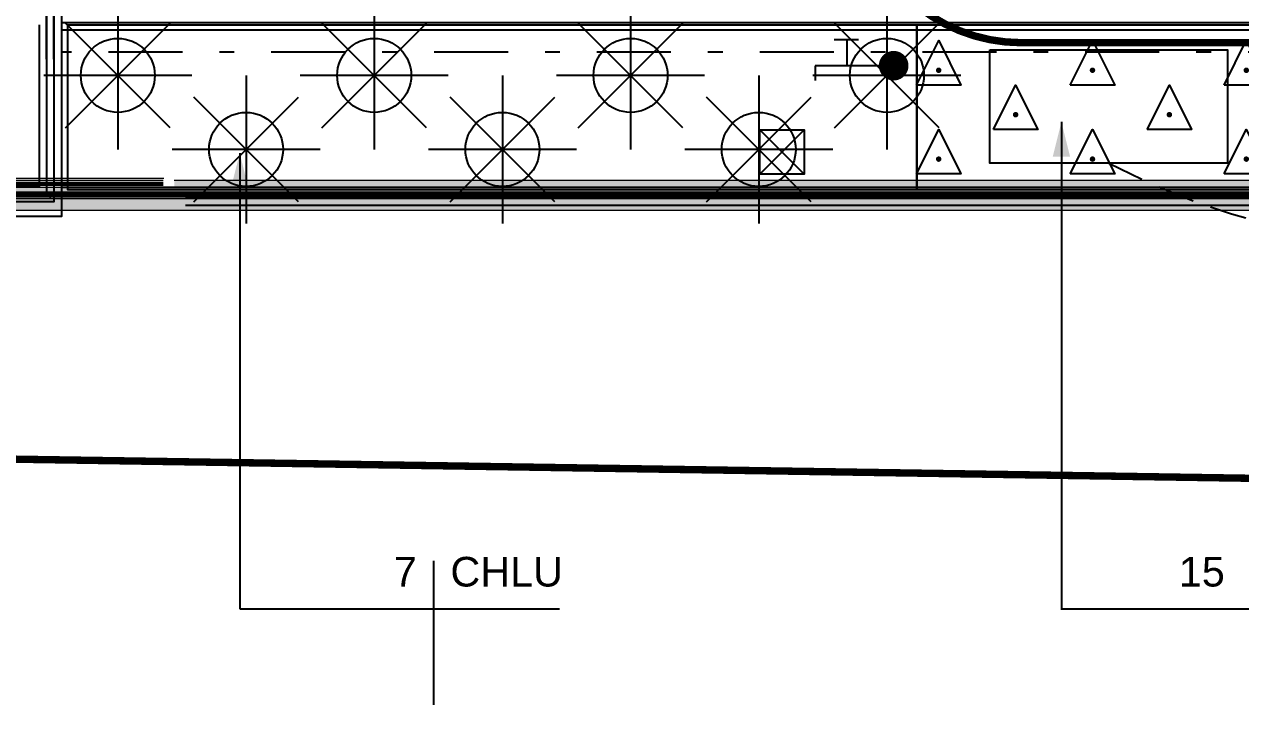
# Model space of a CAD drawing. Extents: x -14.2 to 52.3, y 2.5 to 90.9.
# Drawn here: x 16.13 to 24.35, y 2.48 to 7.08 of the extents above; entities that cross this region are included whole.
import ezdxf
from ezdxf.enums import TextEntityAlignment as Align

# ---------------------------------------------------------------- set-up
doc = ezdxf.new("R2010")
doc.units = 0
for name, pattern in [('limpo_PINI-PSG-PE-0102-LAZ-R00$0$DAA_Traço Ponto', [10, 5, -2.5, 0, -2.5]), ('limpo_PINI-PSG-PE-0102-LAZ-R00$0$DASHDOT', [1, 0.5, -0.25, 0, -0.25]), ('limpo_PINI-PSG-PE-0102-LAZ-R00$0$HIDDEN', [0.375, 0.25, -0.125])]:
    doc.linetypes.add(name, pattern=pattern)
for name, color, linetype in [('FOR_CONTROL', 2, 'Continuous'), ('LEGENDA', 2, 'Continuous'), ('limpo_PINI-PSG-PE-0102-LAZ-R00$0$PA_CAIX', 1, 'Continuous'), ('limpo_PINI-PSG-PE-0102-LAZ-R00$0$PA_EXTE_1', 1, 'Continuous'), ('limpo_PINI-PSG-PE-0102-LAZ-R00$0$PA_EXTE_3', 3, 'Continuous'), ('limpo_PINI-PSG-PE-0102-LAZ-R00$0$PA_HOLD_AR COND', 21, 'Continuous'), ('limpo_PINI-PSG-PE-0102-LAZ-R00$0$PA_INST HID', 162, 'Continuous'), ('limpo_PINI-PSG-PE-0102-LAZ-R00$0$PA_LIMI_TER', 32, 'limpo_PINI-PSG-PE-0102-LAZ-R00$0$DASHDOT'), ('limpo_PINI-PSG-PE-0102-LAZ-R00$0$PA_PROJ_I', 2, 'limpo_PINI-PSG-PE-0102-LAZ-R00$0$DASHDOT'), ('limpo_PINI-PSG-PE-0102-LAZ-R00$0$PA_PROJ_S_AUX', 212, 'limpo_PINI-PSG-PE-0102-LAZ-R00$0$HIDDEN'), ('limpo_PINI-PSG-PE-0102-LAZ-R00$0$QUADROS', 1, 'Continuous'), ('limpo_PINI-PSG-PE-0102-LAZ-R00$0$XR_ARQT', 7, 'Continuous'), ('limpo_PINI-PSG-PE-0102-LAZ-R00$0$XR_ELET', 31, 'Continuous'), ('PLANTIO1', 2, 'Continuous'), ('XR_ARQT', 7, 'Continuous')]:
    doc.layers.add(name, color=color, linetype=linetype)
for name, color, linetype, lineweight in [('limpo_PINI-PSG-PE-0102-LAZ-R00$0$A-DETL', 1, 'Continuous', 5), ('limpo_PINI-PSG-PE-0102-LAZ-R00$0$A-GLAZ-CURT', 52, 'Continuous', 5), ('limpo_PINI-PSG-PE-0102-LAZ-R00$0$A-GLAZ-CWMG', 1, 'Continuous', 5), ('limpo_PINI-PSG-PE-0102-LAZ-R00$0$A-WALL', 1, 'Continuous', 5), ('limpo_PINI-PSG-PE-0102-LAZ-R00$0$S-BEAM', 12, 'Continuous', 5), ('limpo_PINI-PSG-PE-0102-LAZ-R00$0$S-COLS', 52, 'Continuous', 5)]:
    doc.layers.add(name, color=color, linetype=linetype, lineweight=lineweight)
doc.layers.add('PA_VEGE_AUX2', color=6, linetype='Continuous', plot=False)
doc.styles.add('R80', font='arial.ttf', dxfattribs={"height": 0.2})

# ---------------------------------------------------------------- blocks, each defined once
blk = doc.blocks.new('limpo_PINI-PSG-PE-0102-LAZ-R00$0$PINI-EST-PE-1101-TQR-R20_rvt-1-5PPE_008_LAZER__P_A_0_09_')
at = {"layer": 'limpo_PINI-PSG-PE-0102-LAZ-R00$0$S-BEAM'}
h = blk.add_hatch(color=50, dxfattribs=at)
h.paths.add_polyline_path([(32600.3, -18300), (32968.7, -18300), (32964.4, -18219.8), (32904.2, -18222.5), (-4552.5, -18222.5), (-4561.3, -18300), (31654.2, -18300)])
h.paths.add_polyline_path([(32600.3, -18192.5), (32904.4, -18192.5), (32904.2, -18192.5), (31654.2, -18192.5)])
h.paths.add_polyline_path([(32904.2, -18177.5), (32962, -18174.9), (32958.1, -18100), (8741.9, -18100), (8741.9, -18148.3), (-2878.1, -18148.3), (-2878.1, -18100), (-4538.5, -18100), (-4547.3, -18177.5), (32600.3, -18177.5)])
at = {"layer": 'limpo_PINI-PSG-PE-0102-LAZ-R00$0$S-COLS'}
for points in [[(9415, -18100), (9415, -18099.8), (8816.9, -18100)], [(15545, -18100), (15545, -18099.8), (14945, -18100)]]:
    blk.add_hatch(color=10, dxfattribs=at).paths.add_polyline_path(points)
at = {"layer": 'limpo_PINI-PSG-PE-0102-LAZ-R00$0$S-BEAM', "color": 55, "lineweight": 18}
for p, q in [((32958.1, -18100), (8741.9, -18100)), ((-4561.3, -18300), (32968.7, -18300))]:
    blk.add_line(p, q, dxfattribs=at)
blk = doc.blocks.new('limpo_PINI-PSG-PE-0102-LAZ-R00$0$Parede básica _ DAA_GDC_VID_INFTY - ___-2044333-5PPE_008_LAZER__P_A_0_09_')
at = {"layer": 'limpo_PINI-PSG-PE-0102-LAZ-R00$0$A-WALL'}
for p, q in [((6654.2, -18192.5), (6654.2, -18177.5)), ((6654.2, -18177.5), (7904.2, -18177.5)), ((6654.2, -18222.5), (6654.2, -18207.5)), ((6654.2, -18222.5), (7904.2, -18222.5)), ((7904.2, -18177.5), (7904.2, -18192.5)), ((7904.2, -18207.5), (7904.2, -18222.5))]:
    blk.add_line(p, q, dxfattribs=at)
blk = doc.blocks.new('limpo_PINI-PSG-PE-0102-LAZ-R00$0$Parede básica _ DAA_GDC_VID_INFTY - ___-2044334-5PPE_008_LAZER__P_A_0_09_')
at = {"layer": 'limpo_PINI-PSG-PE-0102-LAZ-R00$0$A-WALL'}
for p, q in [((7904.2, -18192.5), (7904.2, -18177.5)), ((7904.2, -18177.5), (9154.2, -18177.5)), ((7904.2, -18222.5), (7904.2, -18207.5)), ((7904.2, -18222.5), (9154.2, -18222.5)), ((9154.2, -18177.5), (9154.2, -18192.5)), ((9154.2, -18207.5), (9154.2, -18222.5))]:
    blk.add_line(p, q, dxfattribs=at)
blk = doc.blocks.new('limpo_PINI-PSG-PE-0102-LAZ-R00$0$Parede básica _ DAA_GDC_VID_INFTY - ___-2044335-5PPE_008_LAZER__P_A_0_09_')
at = {"layer": 'limpo_PINI-PSG-PE-0102-LAZ-R00$0$A-WALL'}
for p, q in [((9154.2, -18192.5), (9154.2, -18177.5)), ((9154.2, -18177.5), (10404.2, -18177.5)), ((9154.2, -18222.5), (9154.2, -18207.5)), ((9154.2, -18222.5), (10404.2, -18222.5)), ((10404.2, -18177.5), (10404.2, -18192.5)), ((10404.2, -18207.5), (10404.2, -18222.5))]:
    blk.add_line(p, q, dxfattribs=at)
blk = doc.blocks.new('limpo_PINI-PSG-PE-0102-LAZ-R00$0$Parede básica _ DAA_GDC_VID_INFTY - ___-2044336-5PPE_008_LAZER__P_A_0_09_')
at = {"layer": 'limpo_PINI-PSG-PE-0102-LAZ-R00$0$A-WALL'}
for p, q in [((10404.2, -18192.5), (10404.2, -18177.5)), ((10404.2, -18177.5), (11654.2, -18177.5)), ((10404.2, -18222.5), (10404.2, -18207.5)), ((10404.2, -18222.5), (11654.2, -18222.5)), ((11654.2, -18177.5), (11654.2, -18192.5)), ((11654.2, -18207.5), (11654.2, -18222.5))]:
    blk.add_line(p, q, dxfattribs=at)
blk = doc.blocks.new('limpo_PINI-PSG-PE-0102-LAZ-R00$0$Parede básica _ DAA_GDC_VID_INFTY - ___-2044337-5PPE_008_LAZER__P_A_0_09_')
at = {"layer": 'limpo_PINI-PSG-PE-0102-LAZ-R00$0$A-WALL'}
for p, q in [((11654.2, -18192.5), (11654.2, -18177.5)), ((11654.2, -18177.5), (12904.2, -18177.5)), ((11654.2, -18222.5), (11654.2, -18207.5)), ((11654.2, -18222.5), (12904.2, -18222.5)), ((12904.2, -18177.5), (12904.2, -18192.5)), ((12904.2, -18207.5), (12904.2, -18222.5))]:
    blk.add_line(p, q, dxfattribs=at)
blk = doc.blocks.new('limpo_PINI-PSG-PE-0102-LAZ-R00$0$Parede básica _ DAA_GDC_VID_INFTY - ___-2044338-5PPE_008_LAZER__P_A_0_09_')
at = {"layer": 'limpo_PINI-PSG-PE-0102-LAZ-R00$0$A-WALL'}
for p, q in [((12904.2, -18192.5), (12904.2, -18177.5)), ((12904.2, -18177.5), (14154.2, -18177.5)), ((12904.2, -18222.5), (12904.2, -18207.5)), ((12904.2, -18222.5), (14154.2, -18222.5)), ((14154.2, -18177.5), (14154.2, -18192.5)), ((14154.2, -18207.5), (14154.2, -18222.5))]:
    blk.add_line(p, q, dxfattribs=at)
blk = doc.blocks.new('limpo_PINI-PSG-PE-0102-LAZ-R00$0$Parede básica _ DAA_GDC_VID_INFTY - ___-2044339-5PPE_008_LAZER__P_A_0_09_')
at = {"layer": 'limpo_PINI-PSG-PE-0102-LAZ-R00$0$A-WALL'}
for p, q in [((14154.2, -18192.5), (14154.2, -18177.5)), ((14154.2, -18177.5), (15404.2, -18177.5)), ((14154.2, -18222.5), (14154.2, -18207.5)), ((14154.2, -18222.5), (15404.2, -18222.5)), ((15404.2, -18177.5), (15404.2, -18192.5)), ((15404.2, -18207.5), (15404.2, -18222.5))]:
    blk.add_line(p, q, dxfattribs=at)
blk = doc.blocks.new('limpo_PINI-PSG-PE-0102-LAZ-R00$0$Parede básica _ DAA_GDC_VID_INFTY - ___-2044340-5PPE_008_LAZER__P_A_0_09_')
at = {"layer": 'limpo_PINI-PSG-PE-0102-LAZ-R00$0$A-WALL'}
for p, q in [((15404.2, -18192.5), (15404.2, -18177.5)), ((15404.2, -18177.5), (16654.2, -18177.5)), ((15404.2, -18222.5), (15404.2, -18207.5)), ((15404.2, -18222.5), (16654.2, -18222.5)), ((16654.2, -18177.5), (16654.2, -18192.5)), ((16654.2, -18207.5), (16654.2, -18222.5))]:
    blk.add_line(p, q, dxfattribs=at)
blk = doc.blocks.new('limpo_PINI-PSG-PE-0102-LAZ-R00$0$Montante retangular - 50 x 50-4339977-5PPE_008_LAZER__P_A_0_09_')
at = {"layer": 'limpo_PINI-PSG-PE-0102-LAZ-R00$0$A-GLAZ-CWMG'}
for p, q in [((-2878.1, -10099.8), (-2853.1, -10099.8)), ((-2803.1, -10099.8), (-933.1, -10099.8)), ((-933.1, -10149.8), (-2803.1, -10149.8))]:
    blk.add_line(p, q, dxfattribs=at)
blk = doc.blocks.new('limpo_PINI-PSG-PE-0102-LAZ-R00$0$A$C745163c0')
at = {"layer": 'limpo_PINI-PSG-PE-0102-LAZ-R00$0$A-DETL', "color": 1, "linetype": 'limpo_PINI-PSG-PE-0102-LAZ-R00$0$DAA_Traço Ponto'}
blk.add_line((8785.5, -14655), (26013.6, -14655), dxfattribs=at)
at = {"layer": 'limpo_PINI-PSG-PE-0102-LAZ-R00$0$A-DETL', "linetype": 'limpo_PINI-PSG-PE-0102-LAZ-R00$0$DAA_Traço Ponto'}
blk.add_arc((8785.5, -13535), 1120, 154.86788, 270, dxfattribs=at)
at = {"layer": 'limpo_PINI-PSG-PE-0102-LAZ-R00$0$A-WALL'}
blk.add_line((-8508.1, -15570), (2991.9, -15570), dxfattribs=at)
at = {"layer": 'limpo_PINI-PSG-PE-0102-LAZ-R00$0$A-WALL', "color": 170, "lineweight": 40}
for p, q in [((2986.9, -15603.3), (1116.9, -15603.3)), ((1116.9, -15613.3), (2986.9, -15613.3)), ((3474.2, -15677.5), (-4025.8, -15677.5)), ((974.2, -15692.5), (9724.2, -15692.5)), ((2224.2, -15692.5), (2224.2, -15677.5)), ((3474.2, -15692.5), (3474.2, -15677.5)), ((13474.2, -15677.5), (3474.2, -15677.5)), ((4724.2, -15692.5), (4724.2, -15677.5)), ((5974.2, -15692.5), (5974.2, -15677.5)), ((7224.2, -15692.5), (7224.2, -15677.5)), ((8474.2, -15692.5), (8474.2, -15677.5)), ((9724.2, -15692.5), (9724.2, -15677.5)), ((9724.2, -15692.5), (19724.2, -15692.5))]:
    blk.add_line(p, q, dxfattribs=at)
at = {"lineweight": 5}
blk.add_blockref('limpo_PINI-PSG-PE-0102-LAZ-R00$0$PINI-EST-PE-1101-TQR-R20_rvt-1-5PPE_008_LAZER__P_A_0_09_', (-5680, 2515), dxfattribs=at)
at = {"layer": 'limpo_PINI-PSG-PE-0102-LAZ-R00$0$A-GLAZ-CURT'}
for name in ['limpo_PINI-PSG-PE-0102-LAZ-R00$0$Parede básica _ DAA_GDC_VID_INFTY - ___-2044333-5PPE_008_LAZER__P_A_0_09_', 'limpo_PINI-PSG-PE-0102-LAZ-R00$0$Parede básica _ DAA_GDC_VID_INFTY - ___-2044334-5PPE_008_LAZER__P_A_0_09_', 'limpo_PINI-PSG-PE-0102-LAZ-R00$0$Parede básica _ DAA_GDC_VID_INFTY - ___-2044335-5PPE_008_LAZER__P_A_0_09_', 'limpo_PINI-PSG-PE-0102-LAZ-R00$0$Parede básica _ DAA_GDC_VID_INFTY - ___-2044336-5PPE_008_LAZER__P_A_0_09_', 'limpo_PINI-PSG-PE-0102-LAZ-R00$0$Parede básica _ DAA_GDC_VID_INFTY - ___-2044337-5PPE_008_LAZER__P_A_0_09_', 'limpo_PINI-PSG-PE-0102-LAZ-R00$0$Parede básica _ DAA_GDC_VID_INFTY - ___-2044338-5PPE_008_LAZER__P_A_0_09_', 'limpo_PINI-PSG-PE-0102-LAZ-R00$0$Parede básica _ DAA_GDC_VID_INFTY - ___-2044339-5PPE_008_LAZER__P_A_0_09_', 'limpo_PINI-PSG-PE-0102-LAZ-R00$0$Parede básica _ DAA_GDC_VID_INFTY - ___-2044340-5PPE_008_LAZER__P_A_0_09_']:
    blk.add_blockref(name, (-5680, 2515), dxfattribs=at)
at = {"layer": 'limpo_PINI-PSG-PE-0102-LAZ-R00$0$A-GLAZ-CWMG', "rotation": 180}
blk.add_blockref('limpo_PINI-PSG-PE-0102-LAZ-R00$0$Montante retangular - 50 x 50-4339977-5PPE_008_LAZER__P_A_0_09_', (183.7, -25733.1), dxfattribs=at)
blk = doc.blocks.new('*U465', base_point=(68.129, -63.0771))
for p, q in [((68.279, -62.9271), (67.979, -63.2271)), ((67.979, -62.9271), (68.279, -63.2271))]:
    blk.add_line(p, q)
blk.add_lwpolyline([(67.979, -63.2271), (67.979, -62.9271), (68.279, -62.9271), (68.279, -63.2271)], close=True)
blk = doc.blocks.new('limpo_PINI-PSG-PE-0102-LAZ-R00$0$A$Cf52f6f8c')
at = {"layer": 'limpo_PINI-PSG-PE-0102-LAZ-R00$0$QUADROS'}
blk.add_blockref('*U465', (9.1674, -15.3937), dxfattribs=at)
blk = doc.blocks.new('limpo_PINI-PSG-PE-0102-LAZ-R00$0$A$Cd24d9337')
at = {"layer": 'limpo_PINI-PSG-PE-0102-LAZ-R00$0$PA_INST HID'}
for p, q in [((-0.0775, 0.1746), (0.088, 0.1746)), ((0, 0), (0, 0.1746)), ((-0.2148, 0), (0.2148, 0)), ((0.2148, 0), (0.2148, -0.0994))]:
    blk.add_line(p, q, dxfattribs=at)
at = {"layer": 'limpo_PINI-PSG-PE-0102-LAZ-R00$0$PA_INST HID', "const_width": 0.1}
blk.add_lwpolyline([(-0.3648, 0, 1), (-0.2648, 0, 1)], format="xyb", close=True, dxfattribs=at)
blk = doc.blocks.new('limpo_PINI-PSG-PE-0102-LAZ-R00')
at = {"layer": 'limpo_PINI-PSG-PE-0102-LAZ-R00$0$XR_ARQT', "xscale": 0.001000000000038553, "yscale": 0.001000000000038553, "zscale": 0.001000000000038553}
blk.add_blockref('limpo_PINI-PSG-PE-0102-LAZ-R00$0$A$C745163c0', (14.124, 21.592), dxfattribs=at)
at = {"layer": 'limpo_PINI-PSG-PE-0102-LAZ-R00$0$PA_HOLD_AR COND'}
h = blk.add_hatch(dxfattribs=at)
h.set_pattern_fill('ANGLE', color=256)
h.set_pattern_definition([(0, (0, 0), (0, 6.985), [5.08, -1.905]), (90, (0, 0), (-6.985, 4e-16), [5.08, -1.905])])
h.paths.add_polyline_path([(22.6955, 6.8897), (24.3024, 6.8897), (24.3024, 6.1238), (22.6955, 6.1238)])
at = {"layer": 'limpo_PINI-PSG-PE-0102-LAZ-R00$0$PA_CAIX'}
for p, q in [((16.3228, 6.8264), (16.3228, 7.1264)), ((16.3728, 6.8264), (16.3728, 7.1264))]:
    blk.add_line(p, q, dxfattribs=at)
at = {"layer": 'limpo_PINI-PSG-PE-0102-LAZ-R00$0$PA_EXTE_1'}
for points in [[(-6.7966, 42.7351), (46.7943, 42.7351, -0.456882), (47.7939, 41.5807), (42.795, 6.9729, -0.372795), (41.4836, 5.8373), (17.2608, 5.8373)], [(-6.7966, 42.6851), (46.7943, 42.6851, -0.456882), (47.7444, 41.5878), (42.7455, 6.98, -0.372795), (41.4836, 5.8873), (17.2608, 5.8873)]]:
    blk.add_lwpolyline(points, format="xyb", dxfattribs=at)
for points in [[(4.6728, 14.0623), (16.3728, 14.0623), (16.3728, 5.8623), (3.7255, 5.8623)], [(4.7228, 14.0123), (16.3228, 14.0123), (16.3228, 5.9123), (3.7755, 5.9123)]]:
    blk.add_lwpolyline(points, close=True, dxfattribs=at)
at = {"layer": 'limpo_PINI-PSG-PE-0102-LAZ-R00$0$PA_EXTE_3'}
blk.add_lwpolyline([(42.6713, 6.9908), (47.5777, 40.9584), (47.6691, 41.6297, 0.389373), (46.988, 42.5886), (44.4259, 24.8518), (44.2284, 24.8841), (42.3783, 14.1273), (42.5265, 14.1233), (41.6816, 8.274, -0.372795), (40.1376, 6.937), (32.6429, 7.072), (16.4228, 7.072), (16.4228, 5.9623), (41.4808, 5.9623, 0.373473)], format="xyb", close=True, dxfattribs=at)
for points in [[(16.4228, 7.0569), (16.4228, 5.7623), (3.6755, 5.7623), (4.6228, 14.1123), (16.4228, 14.1123), (16.4228, 5.7623)], [(16.2728, 7.0569), (16.2728, 5.9623), (3.8675, 5.9623), (4.7728, 13.9623), (16.2728, 13.9623), (16.2728, 8.5569)]]:
    blk.add_lwpolyline(points, dxfattribs=at)
blk.add_lwpolyline([(42.5265, 14.1233), (42.5768, 14.1219), (41.7311, 8.2669, -0.372875), (40.1371, 6.887), (32.6425, 7.022), (16.4228, 7.022)], format="xyb", dxfattribs=at)
at = {"layer": 'limpo_PINI-PSG-PE-0102-LAZ-R00$0$PA_HOLD_AR COND'}
blk.add_lwpolyline([(22.6955, 6.8897), (24.3024, 6.8897), (24.3024, 6.1238), (22.6955, 6.1238)], close=True, dxfattribs=at)
at = {"layer": 'limpo_PINI-PSG-PE-0102-LAZ-R00$0$PA_HOLD_AR COND', "linetype": 'limpo_PINI-PSG-PE-0102-LAZ-R00$0$HIDDEN'}
blk.add_lwpolyline([(23.4989, 6.1238, 0.249757), (28.058, 6.1463)], format="xyb", dxfattribs=at)
at = {"layer": 'limpo_PINI-PSG-PE-0102-LAZ-R00$0$PA_LIMI_TER', "const_width": 0.05, "flags": 128}
blk.add_lwpolyline([(0.497, 4.3656), (45.4757, 3.6703), (49.0775, 28.9574), (49.7292, 28.8892), (52.343, 53.3573), (-10.2567, 53.1342), (-13.3808, 28.5112), (2.9231, 25.6622)], close=True, dxfattribs=at)
at = {"layer": 'limpo_PINI-PSG-PE-0102-LAZ-R00$0$PA_PROJ_I'}
blk.add_lwpolyline([(42.5281, 14.1232), (42.7277, 14.1178), (41.8795, 8.2454, -0.373095), (40.1357, 6.737), (32.6411, 6.872), (16.4228, 6.872)], format="xyb", dxfattribs=at)
at = {"layer": 'limpo_PINI-PSG-PE-0102-LAZ-R00$0$PA_PROJ_S_AUX'}
blk.add_lwpolyline([(13.4339, 14.5672, 0.05, 0.05, 0), (21.6408, 14.562, 0.05, 0.05, -0.549162), (23.414, 11.7696, 0.05, 0.05, 0), (21.8955, 8.5327, 0.05, 0.05, 0.549369), (22.9095, 6.937, 0.05, 0.05, 0), (40.1376, 6.937, 0.05, 0.05, 0.372795), (41.6816, 8.274, 0.05, 0.05, 0), (43.4609, 19.7869, 0.05, 0.05, 0), (45.7356, 25.1364, 0.05, 0.05, 0.034181), (46.3603, 27.2114, 0.05, 0.05, 0.368315), (45.1626, 29.4847, 0.05, 0.05, 0.076494), (21.8264, 33.4515, 0.05, 0.05, 0.105248), (19.4187, 32.939, 0.05, 0.05, 0), (10.8328, 28.7025, 0.05, 0.05, 0.246748), (10.329, 27.7438, 0.05, 0.05, 0), (10.329, 27.565, 0, 0, 0)], format="xyseb", dxfattribs=at)
at = {"layer": 'limpo_PINI-PSG-PE-0102-LAZ-R00$0$PA_INST HID', "xscale": -1}
blk.add_blockref('limpo_PINI-PSG-PE-0102-LAZ-R00$0$A$Cd24d9337', (21.7314, 6.7816), dxfattribs=at)
at = {"layer": 'limpo_PINI-PSG-PE-0102-LAZ-R00$0$XR_ELET'}
blk.add_blockref('limpo_PINI-PSG-PE-0102-LAZ-R00$0$A$Cf52f6f8c', (12.124, 21.592), dxfattribs=at)
blk = doc.blocks.new('PL02')
at = {"layer": 'PLANTIO1'}
for p, q in [((0, 0.5), (0, -0.5)), ((-0.3536, -0.3536), (0.3536, 0.3536)), ((0.3536, -0.3536), (-0.3536, 0.3536)), ((0.5, 0), (-0.5, 0))]:
    blk.add_line(p, q, dxfattribs=at)
blk.add_lwpolyline([(-0.1792, 0.0193, 0.1, 0.1, 1), (-0.1792, 0.0193, 0, 0, 0)], format="xyseb", dxfattribs=at)
blk.add_circle((0, 0), 0.25, dxfattribs=at)
blk = doc.blocks.new('SETA')
blk.add_solid([(0, 0), (0.2338, -0.0585), (0.2338, 0.0585)])
blk = doc.blocks.new('PL35')
at = {"layer": 'PLANTIO1'}
blk.add_lwpolyline([(-0.15, -0.1), (0, 0.2), (0.15, -0.1)], close=True, dxfattribs=at)
blk.add_lwpolyline([(-0.1068, 0.0319, 0.1, 0.1, 1), (-0.1068, 0.0319, 0, 0, 0)], format="xyseb", dxfattribs=at)
at = {"layer": 'PLANTIO1', "const_width": 0.0185}
blk.add_lwpolyline([(-0.0092, 0, 1), (0.0092, 0, 1)], format="xyb", close=True, dxfattribs=at)

msp = doc.modelspace()

# ---------------------------------------------------------------- linework, layer by layer
at = {"layer": 'FOR_CONTROL'}
for points in [[(22.1619, 7.072), (16.4228, 7.072), (16.4228, 5.9623), (22.1619, 5.9623)], [(22.1619, 7.072), (16.4228, 7.072), (16.4228, 5.9623), (22.1619, 5.9623)], [(27.2546, 7.072), (22.1619, 7.072), (22.1619, 5.9623), (27.2546, 5.9623)], [(27.2546, 7.072), (22.1619, 7.072), (22.1619, 5.9623), (27.2546, 5.9623)]]:
    msp.add_lwpolyline(points, close=True, dxfattribs=at)
at = {"layer": 'LEGENDA'}
for p, q in [((23.1379, 6.4188), (23.1379, 3.1313)), ((17.5862, 6.2077), (17.5862, 3.1313)), ((18.8963, 3.4553), (18.8963, 3.1313)), ((17.5862, 3.1313), (18.2403, 3.1313)), ((18.2403, 3.1313), (19.7477, 3.1313)), ((18.8963, 3.1313), (18.8963, 2.4833)), ((23.1349, 3.1313), (23.6425, 3.1313)), ((23.1379, 3.1313), (23.6989, 3.1313)), ((23.6989, 3.1313), (25.7621, 3.1313))]:
    msp.add_line(p, q, dxfattribs=at)
at = {"layer": 'PA_VEGE_AUX2'}
msp.add_lwpolyline([(22.1619, 7.072), (22.1619, 5.9623)], dxfattribs=at)

# ---------------------------------------------------------------- block references
at = {"layer": 'LEGENDA', "rotation": 270}
for p in [(23.1379, 6.4188), (17.5862, 6.2077)]:
    msp.add_blockref('SETA', p, dxfattribs=at)
at = {"layer": 'PLANTIO1'}
for name, p in [('PL02', (16.7626, 6.7332)), ('PL02', (18.4947, 6.7332)), ('PL02', (20.2267, 6.7332)), ('PL02', (21.9588, 6.7332)), ('PL35', (22.3086, 6.7678)), ('PL35', (23.3478, 6.7678)), ('PL35', (24.387, 6.7678)), ('PL02', (17.6286, 6.2332)), ('PL02', (19.3607, 6.2332)), ('PL02', (21.0927, 6.2332)), ('PL35', (22.8282, 6.4678)), ('PL35', (23.8674, 6.4678)), ('PL35', (22.3086, 6.1678)), ('PL35', (23.3478, 6.1678)), ('PL35', (24.387, 6.1678))]:
    msp.add_blockref(name, p, dxfattribs=at)

# ---------------------------------------------------------------- texts
at = {"layer": 'LEGENDA', "style": 'R80'}
for s, p in [('7', (18.7831, 3.2213)), ('15', (24.2417, 3.2213))]:
    msp.add_text(s, height=0.2, dxfattribs=at).set_placement(p, align=Align.BOTTOM_RIGHT)
msp.add_text('CHLU', height=0.2, dxfattribs=at).set_placement((19.0095, 3.2213), align=Align.BOTTOM_LEFT)

# ---------------------------------------------------------------- next in the draw order: block references
at = {"layer": 'XR_ARQT'}
msp.add_blockref('limpo_PINI-PSG-PE-0102-LAZ-R00', (-0.0418, 0.017), dxfattribs=at)

doc.saveas('drawing.dxf')
